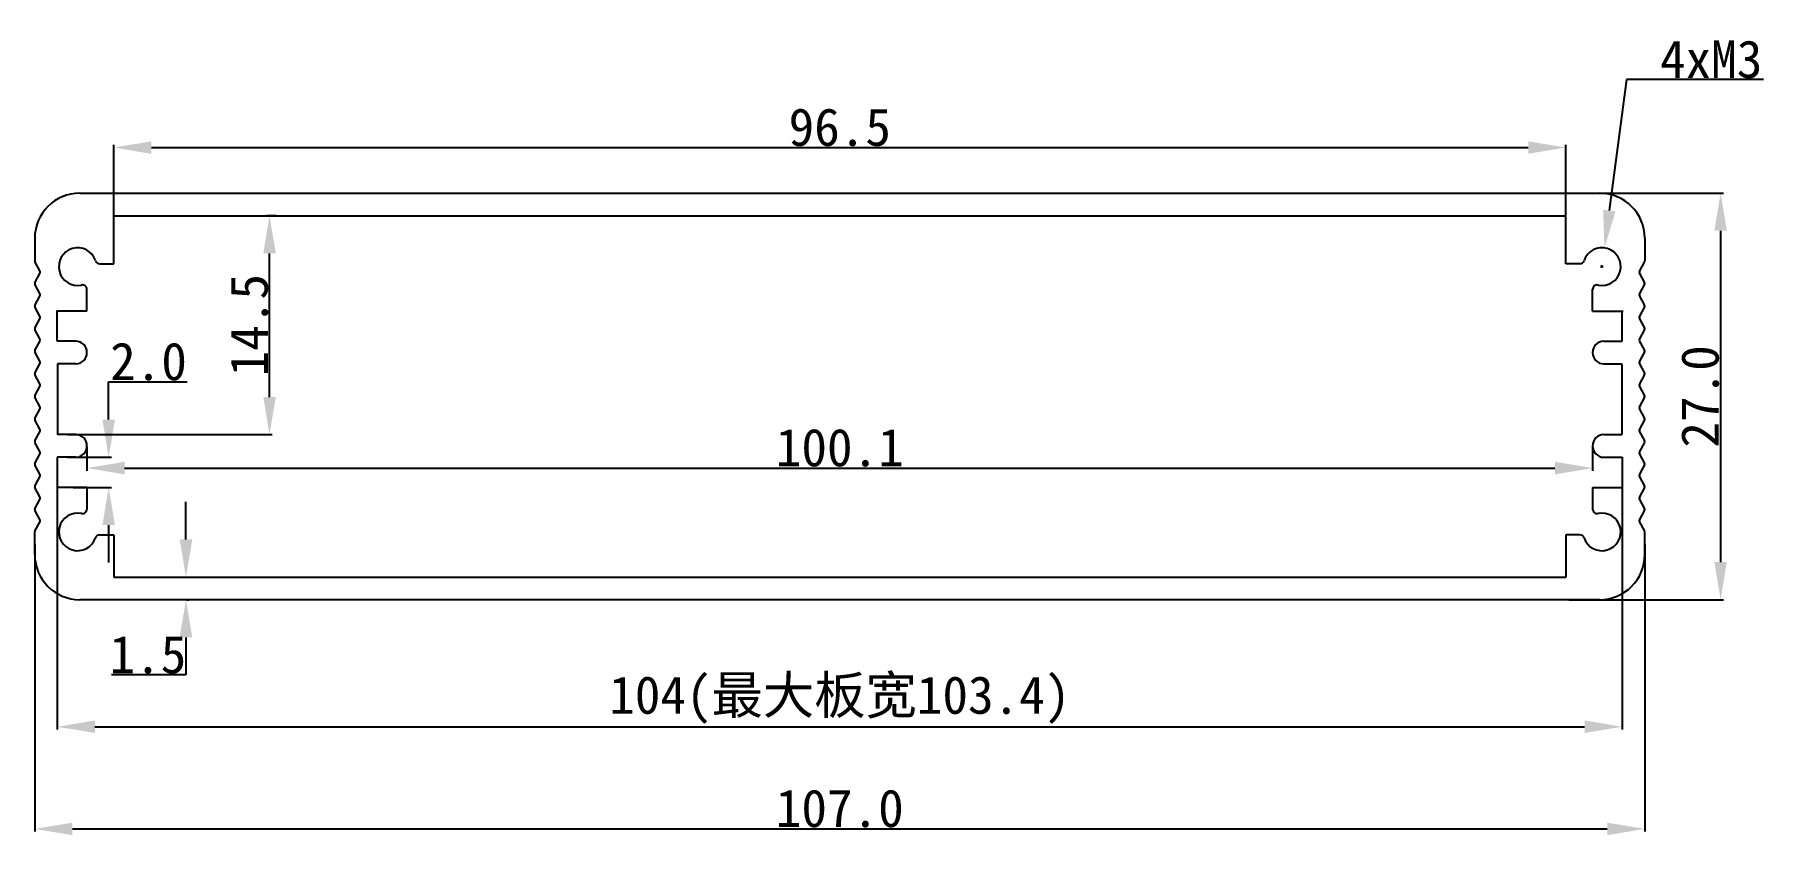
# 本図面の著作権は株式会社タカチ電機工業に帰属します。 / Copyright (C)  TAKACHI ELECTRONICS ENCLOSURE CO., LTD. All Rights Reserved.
# Model space of a CAD drawing. Header units: inches. Extents: x 21 to 136, y 13 to 66.
import ezdxf

# ---------------------------------------------------------------- set-up
doc = ezdxf.new("R2010")
doc.units = ezdxf.units.IN
doc.header["$MEASUREMENT"] = 0
doc.layers.get('Defpoints').update_dxf_attribs({"lineweight": 25})
doc.layers.add('1', color=30, linetype='Continuous')
doc.styles.get("Standard").update_dxf_attribs({"font": 'simhei.ttf'})
doc.dimstyles.get("Standard").update_dxf_attribs({"dimtxt": 2.5, "dimasz": 2.5, "dimexe": 0.18, "dimexo": 0.0625, "dimgap": 0.09, "dimtad": 1, "dimtoh": 1, "dimdec": 1, "dimzin": 0, "dimdsep": 46, "dimtxsty": 'Standard', "dimcen": 0.09, "dimadec": 0, "dimazin": 0, "dimtfac": 1, "dimtdec": 1, "dimtofl": 0, "dimtmove": 0, "dimatfit": 3, "dimfxl": 1, "dimtolj": 1, "dimtzin": 0, "dimarcsym": 0})

# ---------------------------------------------------------------- blocks, each defined once
blk = doc.blocks.new('*D79')
at = {"color": 0, "lineweight": -2}
for p, q in [((126.47, 62.83), (125.33, 54.13)), ((135.58, 62.83), (126.47, 62.83)), ((124.75, 50.41), (124.93, 50.41)), ((124.84, 50.32), (124.84, 50.5))]:
    blk.add_line(p, q, dxfattribs=at)
at = {"color": 0}
blk.add_solid([(124.92, 54.18), (125.74, 54.07), (125.01, 51.65)], dxfattribs=at)
at = {"layer": 'Defpoints', "color": 0}
for p in [(125.01, 51.65), (124.68, 49.17)]:
    blk.add_point(p, dxfattribs=at)
at = {"color": 0, "insert": (132.1, 64.17), "char_height": 2.5, "attachment_point": 5}
blk.add_mtext('\\A1;{\\f@SimHei|b0|i0|c134|p49;4xM3}', dxfattribs=at)
blk = doc.blocks.new('*D80')
at = {"color": 0, "lineweight": -2}
for p, q in [((122.63, 55.29), (132.91, 55.29)), ((132.73, 52.79), (132.73, 30.79)), ((122.63, 28.29), (132.91, 28.29))]:
    blk.add_line(p, q, dxfattribs=at)
at = {"color": 0}
for points in [[(132.31, 52.79), (133.14, 52.79), (132.73, 55.29)], [(132.31, 30.79), (133.14, 30.79), (132.73, 28.29)]]:
    blk.add_solid(points, dxfattribs=at)
at = {"layer": 'Defpoints', "color": 0}
for p in [(122.57, 55.29), (122.57, 28.29), (132.73, 28.29)]:
    blk.add_point(p, dxfattribs=at)
at = {"color": 0, "insert": (131.37, 41.79), "char_height": 2.5, "attachment_point": 5, "rotation": 90}
blk.add_mtext('\\A1;27.0', dxfattribs=at)
blk = doc.blocks.new('*D81')
at = {"color": 0, "lineweight": -2}
for p, q in [((20.69, 31.97), (20.69, 12.89)), ((127.69, 31.97), (127.69, 12.89)), ((23.19, 13.07), (125.19, 13.07))]:
    blk.add_line(p, q, dxfattribs=at)
at = {"color": 0}
for points in [[(23.19, 13.48), (23.19, 12.65), (20.69, 13.07)], [(125.19, 13.48), (125.19, 12.65), (127.69, 13.07)]]:
    blk.add_solid(points, dxfattribs=at)
at = {"layer": 'Defpoints', "color": 0}
for p in [(20.69, 32.04), (127.69, 32.04), (127.69, 13.07)]:
    blk.add_point(p, dxfattribs=at)
at = {"color": 0, "insert": (74.19, 14.42), "char_height": 2.5, "attachment_point": 5}
blk.add_mtext('\\A1;107.0', dxfattribs=at)
blk = doc.blocks.new('*D82')
at = {"color": 0, "lineweight": -2}
for p, q in [((25.6, 40.25), (25.6, 42.75)), ((25.6, 42.75), (30.81, 42.75)), ((22.86, 37.75), (25.78, 37.75)), ((23.24, 35.75), (25.78, 35.75)), ((25.6, 33.25), (25.6, 30.75))]:
    blk.add_line(p, q, dxfattribs=at)
at = {"color": 0}
for points in [[(25.19, 40.25), (26.02, 40.25), (25.6, 37.75)], [(25.19, 33.25), (26.02, 33.25), (25.6, 35.75)]]:
    blk.add_solid(points, dxfattribs=at)
at = {"layer": 'Defpoints', "color": 0}
for p in [(22.8, 37.75), (25.6, 37.75), (23.18, 35.75)]:
    blk.add_point(p, dxfattribs=at)
at = {"color": 0, "insert": (28.25, 44.1), "char_height": 2.5, "attachment_point": 5}
blk.add_mtext('\\A1;2.0', dxfattribs=at)
blk = doc.blocks.new('*D83')
at = {"color": 0, "lineweight": -2}
for p, q in [((30.74, 32.29), (30.74, 34.79)), ((30.8, 29.79), (30.92, 29.79)), ((30.8, 28.29), (30.92, 28.29)), ((30.74, 25.79), (30.74, 23.29)), ((30.74, 23.29), (25.78, 23.29))]:
    blk.add_line(p, q, dxfattribs=at)
at = {"color": 0}
for points in [[(30.32, 32.29), (31.16, 32.29), (30.74, 29.79)], [(30.32, 25.79), (31.16, 25.79), (30.74, 28.29)]]:
    blk.add_solid(points, dxfattribs=at)
at = {"layer": 'Defpoints', "color": 0}
for p in [(30.74, 29.79), (30.74, 28.29), (30.74, 28.29)]:
    blk.add_point(p, dxfattribs=at)
at = {"color": 0, "insert": (28.21, 24.63), "char_height": 2.5, "attachment_point": 5}
blk.add_mtext('\\A1;1.5', dxfattribs=at)
blk = doc.blocks.new('*D84')
at = {"color": 0, "lineweight": -2}
for p, q in [((36.76, 53.79), (36.11, 53.79)), ((36.29, 41.75), (36.29, 51.29)), ((22.87, 39.25), (36.47, 39.25))]:
    blk.add_line(p, q, dxfattribs=at)
at = {"color": 0}
for points in [[(35.88, 51.29), (36.71, 51.29), (36.29, 53.79)], [(35.88, 41.75), (36.71, 41.75), (36.29, 39.25)]]:
    blk.add_solid(points, dxfattribs=at)
at = {"layer": 'Defpoints', "color": 0}
for p in [(36.29, 53.79), (36.82, 53.79), (22.81, 39.25)]:
    blk.add_point(p, dxfattribs=at)
at = {"color": 0, "insert": (34.95, 46.52), "char_height": 2.5, "attachment_point": 5, "rotation": 90}
blk.add_mtext('\\A1;14.5', dxfattribs=at)
blk = doc.blocks.new('*D85')
at = {"layer": '1', "color": 0, "lineweight": -2}
for p, q in [((22.19, 36.69), (22.19, 19.67)), ((126.19, 36.69), (126.19, 19.67)), ((24.69, 19.85), (123.69, 19.85))]:
    blk.add_line(p, q, dxfattribs=at)
at = {"layer": '1', "color": 0}
for points in [[(24.69, 20.27), (24.69, 19.44), (22.19, 19.85)], [(123.69, 20.27), (123.69, 19.44), (126.19, 19.85)]]:
    blk.add_solid(points, dxfattribs=at)
at = {"layer": 'Defpoints', "color": 0}
for p in [(22.19, 36.75), (126.19, 36.75), (126.19, 19.85)]:
    blk.add_point(p, dxfattribs=at)
at = {"layer": '1', "color": 0, "insert": (74.19, 21.63), "char_height": 2.5, "attachment_point": 5}
blk.add_mtext('\\A1;104(最大板宽103.4)', dxfattribs=at)
blk = doc.blocks.new('*D86')
at = {"color": 0, "lineweight": -2}
for p, q in [((24.16, 38.44), (24.16, 36.85)), ((124.22, 38.44), (124.22, 36.85)), ((26.66, 37.03), (121.72, 37.03))]:
    blk.add_line(p, q, dxfattribs=at)
at = {"color": 0}
for points in [[(26.66, 37.45), (26.66, 36.61), (24.16, 37.03)], [(121.72, 37.45), (121.72, 36.61), (124.22, 37.03)]]:
    blk.add_solid(points, dxfattribs=at)
at = {"layer": 'Defpoints', "color": 0}
for p in [(24.16, 38.5), (124.22, 38.5), (124.22, 37.03)]:
    blk.add_point(p, dxfattribs=at)
at = {"color": 0, "insert": (74.19, 38.38), "char_height": 2.5, "attachment_point": 5}
blk.add_mtext('\\A1;100.1', dxfattribs=at)
blk = doc.blocks.new('*D87')
at = {"color": 0, "lineweight": -2}
for p, q in [((25.94, 52.26), (25.94, 58.5)), ((28.44, 58.32), (119.94, 58.32)), ((122.44, 52.26), (122.44, 58.5))]:
    blk.add_line(p, q, dxfattribs=at)
at = {"color": 0}
for points in [[(28.44, 58.73), (28.44, 57.9), (25.94, 58.32)], [(119.94, 58.73), (119.94, 57.9), (122.44, 58.32)]]:
    blk.add_solid(points, dxfattribs=at)
at = {"layer": 'Defpoints', "color": 0}
for p in [(122.44, 58.32), (25.94, 52.19), (122.44, 52.19)]:
    blk.add_point(p, dxfattribs=at)
at = {"color": 0, "insert": (74.19, 59.66), "char_height": 2.5, "attachment_point": 5}
blk.add_mtext('\\A1;96.5', dxfattribs=at)

msp = doc.modelspace()

# ---------------------------------------------------------------- linework, layer by layer
for p, q in [((23.69, 55.29), (124.69, 55.29)), ((25.94, 53.79), (122.44, 53.79)), ((25.94, 50.6), (25.94, 53.79)), ((122.44, 50.6), (122.44, 53.79)), ((20.69, 52.29), (20.69, 50.79)), ((127.69, 52.29), (127.69, 50.79)), ((21.05, 50.08), (20.7, 50.74)), ((20.7, 49.33), (21.05, 49.99)), ((25.01, 50.6), (25.94, 50.6)), ((123.37, 50.6), (122.44, 50.6)), ((127.33, 50.08), (127.68, 50.74)), ((127.68, 49.33), (127.33, 49.99)), ((21.05, 48.58), (20.7, 49.24)), ((24.16, 47.45), (24.16, 48.89)), ((124.22, 47.45), (124.22, 48.89)), ((127.33, 48.58), (127.68, 49.24)), ((20.7, 47.83), (21.05, 48.49)), ((21.05, 47.08), (20.7, 47.74)), ((24.16, 47.45), (22.14, 47.45)), ((22.19, 45.45), (22.19, 47.45)), ((124.22, 47.45), (126.24, 47.45)), ((126.19, 45.45), (126.19, 47.45)), ((127.68, 47.83), (127.33, 48.49)), ((127.33, 47.08), (127.68, 47.74)), ((20.7, 46.33), (21.05, 46.99)), ((21.05, 45.58), (20.7, 46.24)), ((127.68, 46.33), (127.33, 46.99)), ((127.33, 45.58), (127.68, 46.24)), ((20.7, 44.83), (21.05, 45.49)), ((23.41, 45.45), (22.19, 45.45)), ((124.97, 45.45), (126.19, 45.45)), ((127.68, 44.83), (127.33, 45.49)), ((21.05, 44.08), (20.7, 44.74)), ((20.7, 43.33), (21.05, 43.99)), ((23.41, 43.95), (22.21, 43.95)), ((22.21, 43.95), (22.21, 39.25)), ((124.97, 43.95), (126.17, 43.95)), ((126.17, 43.95), (126.17, 39.25)), ((127.33, 44.08), (127.68, 44.74)), ((127.68, 43.33), (127.33, 43.99)), ((21.05, 42.58), (20.7, 43.24)), ((127.33, 42.58), (127.68, 43.24)), ((20.7, 41.83), (21.05, 42.49)), ((21.05, 41.08), (20.7, 41.74)), ((127.68, 41.83), (127.33, 42.49)), ((127.33, 41.08), (127.68, 41.74)), ((20.7, 40.33), (21.05, 40.99)), ((127.68, 40.33), (127.33, 40.99)), ((21.05, 39.58), (20.7, 40.24)), ((20.7, 38.83), (21.05, 39.49)), ((127.33, 39.58), (127.68, 40.24)), ((127.68, 38.83), (127.33, 39.49)), ((21.05, 38.08), (20.7, 38.74)), ((23.41, 39.25), (22.21, 39.25)), ((124.97, 39.25), (126.17, 39.25)), ((127.33, 38.08), (127.68, 38.74)), ((20.7, 37.33), (21.05, 37.99)), ((21.05, 36.58), (20.7, 37.24)), ((23.41, 37.75), (22.19, 37.75)), ((22.19, 37.75), (22.19, 35.75)), ((124.97, 37.75), (126.19, 37.75)), ((126.19, 37.75), (126.19, 35.75)), ((127.68, 37.33), (127.33, 37.99)), ((127.33, 36.58), (127.68, 37.24)), ((20.7, 35.83), (21.05, 36.49)), ((127.68, 35.83), (127.33, 36.49)), ((21.05, 35.08), (20.7, 35.74)), ((20.7, 34.33), (21.05, 34.99)), ((24.16, 35.75), (22.19, 35.75)), ((24.16, 35.75), (24.16, 34.31)), ((124.22, 35.75), (126.19, 35.75)), ((124.22, 35.75), (124.22, 34.31)), ((127.33, 35.08), (127.68, 35.74)), ((127.68, 34.33), (127.33, 34.99)), ((21.05, 33.58), (20.7, 34.24)), ((127.33, 33.58), (127.68, 34.24)), ((20.69, 31.29), (20.69, 32.79)), ((20.7, 32.83), (21.05, 33.49)), ((25.01, 32.6), (25.94, 32.6)), ((25.94, 32.6), (25.94, 29.79)), ((123.37, 32.6), (122.44, 32.6)), ((122.44, 32.6), (122.44, 29.79)), ((127.68, 32.83), (127.33, 33.49)), ((127.69, 31.29), (127.69, 32.79)), ((25.94, 29.79), (122.44, 29.79)), ((124.69, 28.29), (23.69, 28.29))]:
    msp.add_line(p, q)
for centre, radius, start, end in [((23.69, 52.29), 3, 90, 180), ((124.69, 52.29), 3, 0, 90), ((23.54, 50.41), 1.25, 18.4713, 282.0314), ((124.84, 50.41), 1.25, 257.9686, 161.5287), ((20.79, 50.79), 0.1, 180, 208.0725), ((20.96, 50.04), 0.1, 331.9275, 28.0725), ((25.01, 50.9), 0.3, 198.4713, 270), ((123.37, 50.9), 0.3, 270, 341.5287), ((127.42, 50.04), 0.1, 151.9275, 208.0725), ((127.59, 50.79), 0.1, 331.9275, 0), ((20.79, 49.29), 0.1, 151.9275, 208.0725), ((20.96, 48.54), 0.1, 331.9275, 28.0725), ((23.86, 48.89), 0.3, 0, 102.0314), ((124.52, 48.89), 0.3, 77.9686, 180), ((127.42, 48.54), 0.1, 151.9275, 208.0725), ((127.59, 49.29), 0.1, 331.9275, 28.0725), ((20.79, 47.79), 0.1, 151.9275, 208.0725), ((127.59, 47.79), 0.1, 331.9275, 28.0725), ((20.79, 46.29), 0.1, 151.9275, 208.0725), ((20.96, 47.04), 0.1, 331.9275, 28.0725), ((127.42, 47.04), 0.1, 151.9275, 208.0725), ((127.59, 46.29), 0.1, 331.9275, 28.0725), ((20.96, 45.54), 0.1, 331.9275, 28.0725), ((23.41, 44.7), 0.75, 270, 90), ((124.97, 44.7), 0.75, 90, 270), ((127.42, 45.54), 0.1, 151.9275, 208.0725), ((20.79, 44.79), 0.1, 151.9275, 208.0725), ((20.96, 44.04), 0.1, 331.9275, 28.0725), ((127.42, 44.04), 0.1, 151.9275, 208.0725), ((127.59, 44.79), 0.1, 331.9275, 28.0725), ((20.79, 43.29), 0.1, 151.9275, 208.0725), ((127.59, 43.29), 0.1, 331.9275, 28.0725), ((20.79, 41.79), 0.1, 151.9275, 208.0725), ((20.96, 42.54), 0.1, 331.9275, 28.0725), ((127.42, 42.54), 0.1, 151.9275, 208.0725), ((127.59, 41.79), 0.1, 331.9275, 28.0725), ((20.96, 41.04), 0.1, 331.9275, 28.0725), ((127.42, 41.04), 0.1, 151.9275, 208.0725), ((20.79, 40.29), 0.1, 151.9275, 208.0725), ((20.96, 39.54), 0.1, 331.9275, 28.0725), ((127.42, 39.54), 0.1, 151.9275, 208.0725), ((127.59, 40.29), 0.1, 331.9275, 28.0725), ((20.79, 38.79), 0.1, 151.9275, 208.0725), ((23.41, 38.5), 0.75, 270, 90), ((124.97, 38.5), 0.75, 90, 270), ((127.59, 38.79), 0.1, 331.9275, 28.0725), ((20.79, 37.29), 0.1, 151.9275, 208.0725), ((20.96, 38.04), 0.1, 331.9275, 28.0725), ((127.42, 38.04), 0.1, 151.9275, 208.0725), ((127.59, 37.29), 0.1, 331.9275, 28.0725), ((20.79, 35.79), 0.1, 151.9275, 208.0725), ((20.96, 36.54), 0.1, 331.9275, 28.0725), ((127.42, 36.54), 0.1, 151.9275, 208.0725), ((127.59, 35.79), 0.1, 331.9275, 28.0725), ((20.96, 35.04), 0.1, 331.9275, 28.0725), ((127.42, 35.04), 0.1, 151.9275, 208.0725), ((20.79, 34.29), 0.1, 151.9275, 208.0725), ((20.96, 33.54), 0.1, 331.9275, 28.0725), ((23.54, 32.79), 1.25, 77.9686, 341.5287), ((23.86, 34.31), 0.3, 257.9686, 0), ((124.84, 32.79), 1.25, 198.4713, 102.0314), ((124.52, 34.31), 0.3, 180, 282.0314), ((127.42, 33.54), 0.1, 151.9275, 208.0725), ((127.59, 34.29), 0.1, 331.9275, 28.0725), ((20.79, 32.79), 0.1, 151.9275, 180), ((25.01, 32.3), 0.3, 90, 161.5287), ((123.37, 32.3), 0.3, 18.4713, 90), ((127.59, 32.79), 0.1, 0, 28.0725), ((23.69, 31.29), 3, 180, 270), ((124.69, 31.29), 3, 270, 0)]:
    msp.add_arc(centre, radius, start, end)

# ---------------------------------------------------------------- dimensions: what is measured, and where the dimension line sits
dim = msp.add_diameter_dim_2p(p1=(124.68, 49.17), p2=(125.01, 51.65), text='{\\f@SimHei|b0|i0|c134|p49;4xM3}', dimstyle='Standard')
dim.commit()
dim.dimension.update_dxf_attribs({"geometry": '*D79', "text_midpoint": (132.1, 62.83), "dimtype": 163})
for base, p1, p2, picture, middle in [((122.44, 58.32), (25.94, 52.19), (122.44, 52.19), '*D87', (74.19, 58.32)), ((127.69, 13.07), (20.69, 32.04), (127.69, 32.04), '*D81', (74.19, 13.07))]:
    dim = msp.add_linear_dim(base=base, p1=p1, p2=p2, dimstyle='Standard')
    dim.commit()
    dim.dimension.update_dxf_attribs({"geometry": picture, "text_midpoint": middle, "dimtype": 160})
for base, p1, p2, picture, middle in [((132.73, 28.29), (122.57, 55.29), (122.57, 28.29), '*D80', (131.37, 41.79)), ((36.29, 53.79), (22.81, 39.25), (36.82, 53.79), '*D84', (34.95, 46.52)), ((25.6, 37.75), (23.18, 35.75), (22.8, 37.75), '*D82', (28.25, 44.1)), ((30.74, 28.29), (30.74, 29.79), (30.74, 28.29), '*D83', (28.21, 24.63))]:
    dim = msp.add_linear_dim(base=base, p1=p1, p2=p2, angle=90, dimstyle='Standard')
    dim.commit()
    dim.dimension.update_dxf_attribs({"geometry": picture, "text_midpoint": middle})
dim = msp.add_linear_dim(base=(124.22, 37.03), p1=(24.16, 38.5), p2=(124.22, 38.5), dimstyle='Standard')
dim.commit()
dim.dimension.update_dxf_attribs({"geometry": '*D86', "text_midpoint": (74.19, 38.38)})
at = {"layer": '1'}
dim = msp.add_linear_dim(base=(126.19, 19.85), p1=(22.19, 36.75), p2=(126.19, 36.75), text='104(最大板宽103.4)', dimstyle='Standard', dxfattribs=at)
dim.commit()
dim.dimension.update_dxf_attribs({"geometry": '*D85', "text_midpoint": (74.19, 19.85), "dimtype": 160})

doc.saveas('drawing.dxf')
